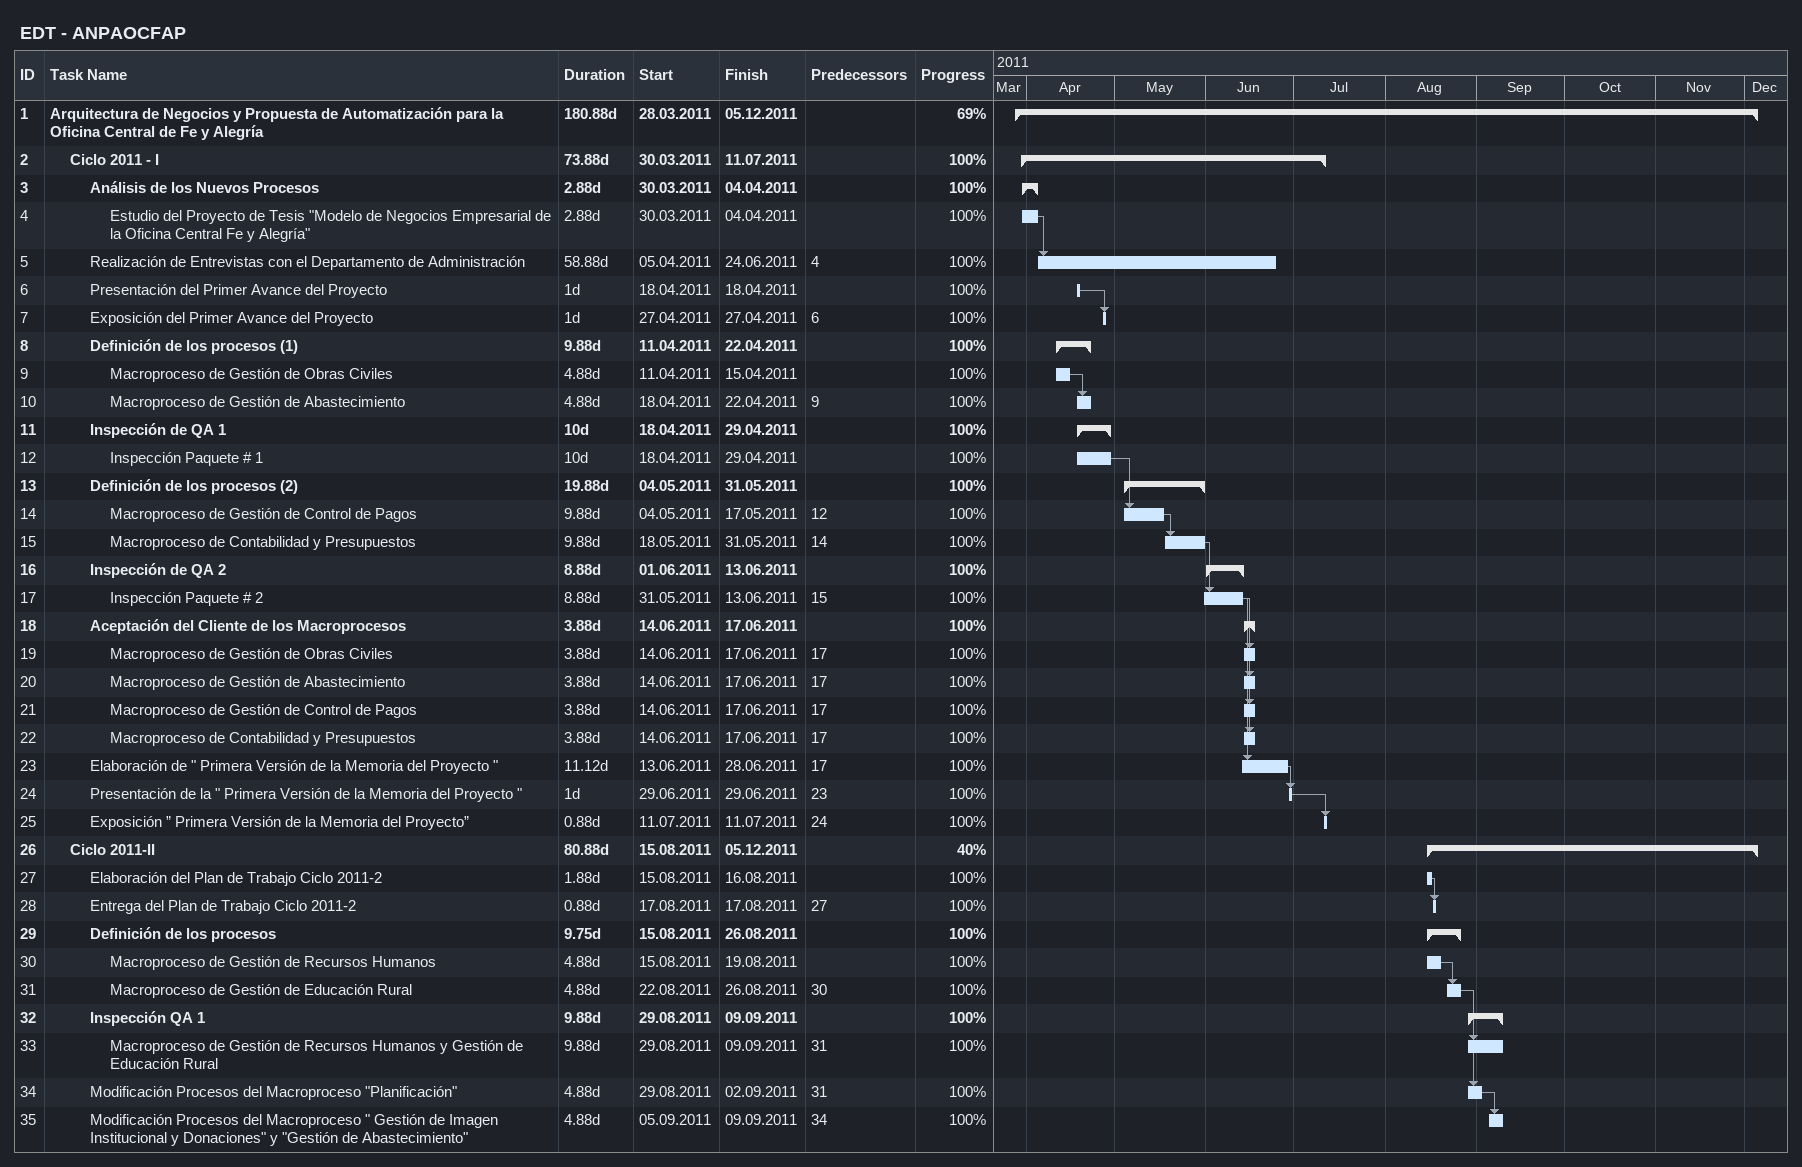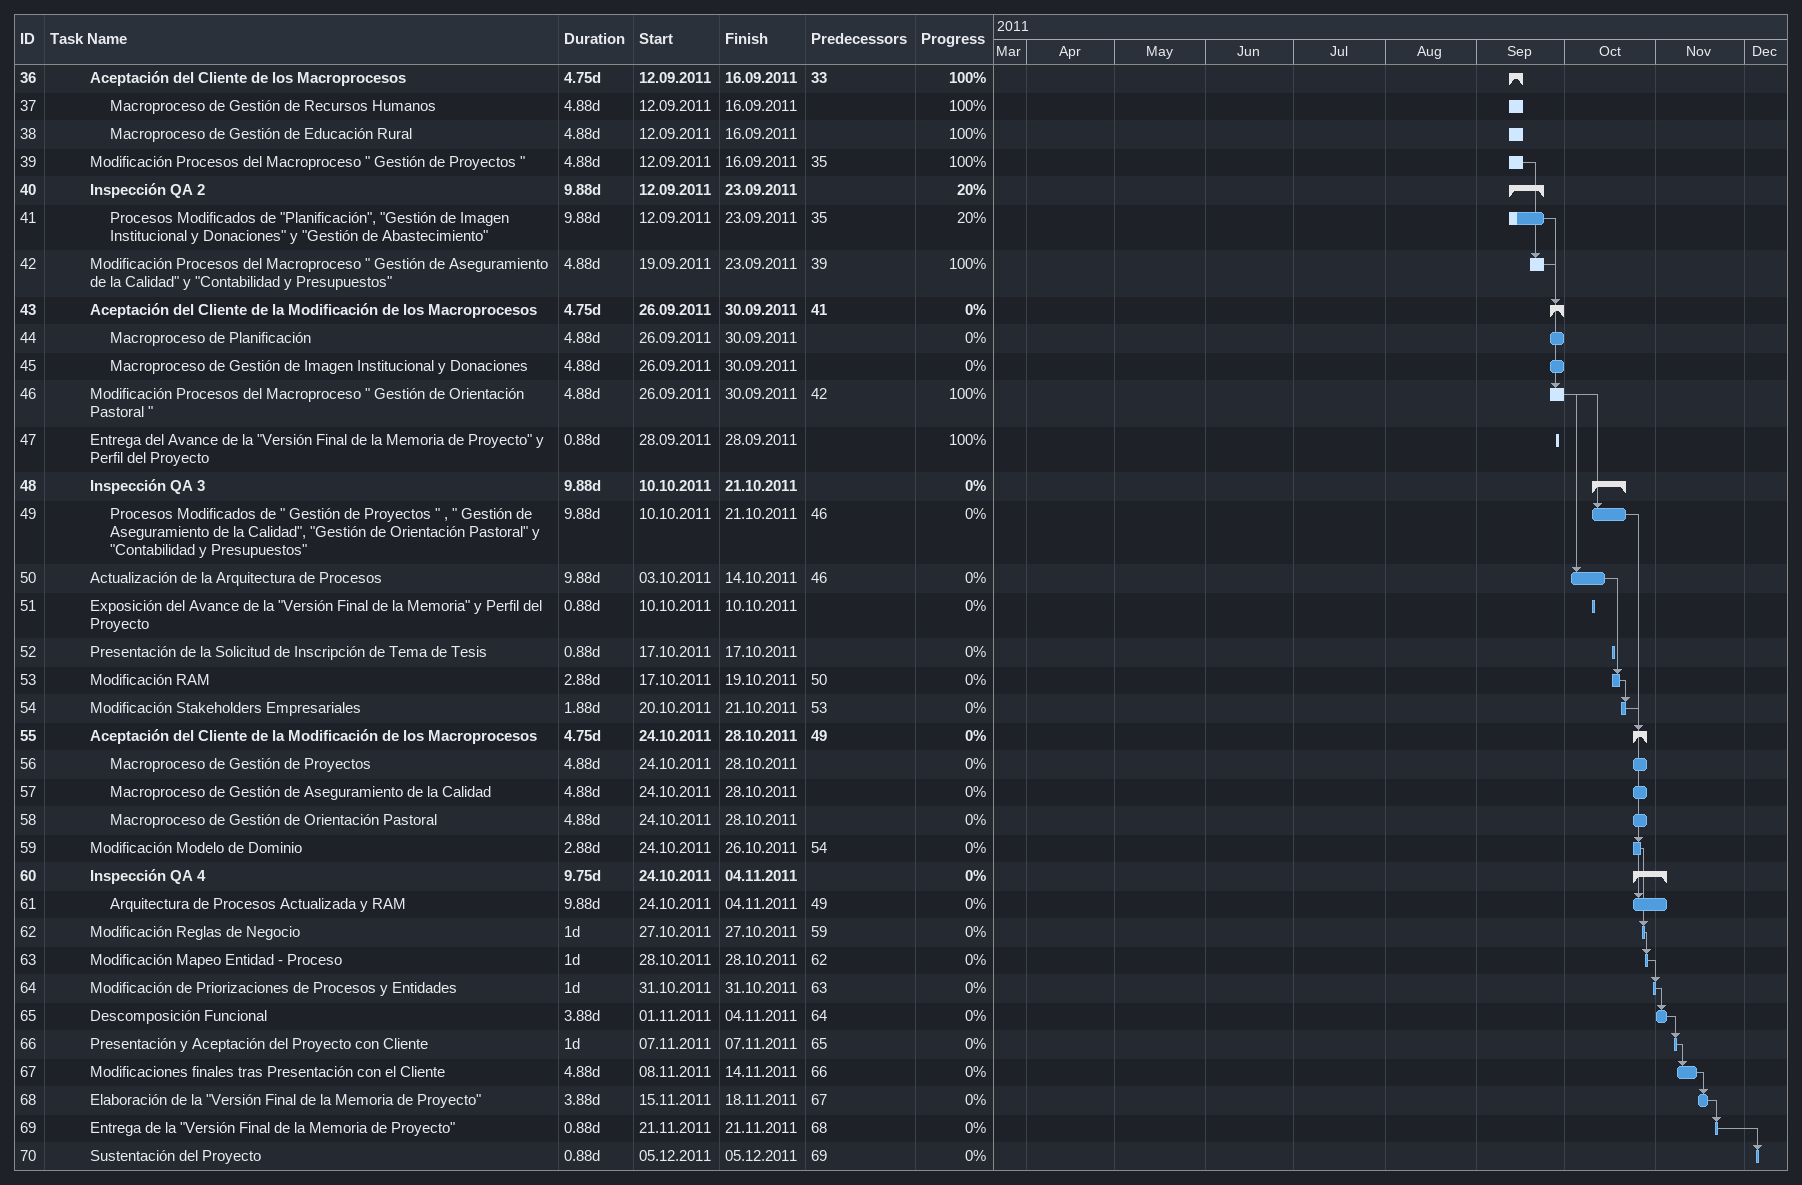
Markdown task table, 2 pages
EDT - ANPAOCFAP

| ID | Level | Task | Duration | Start | Finish | Predecessors | % complete |
|---|---|---|---|---|---|---|---|
| 1 | 1 | **Arquitectura de Negocios y Propuesta de Automatización para la Oficina Central de Fe y Alegría** | 180.88d | 2011-03-28 | 2011-12-05 |  | 69 |
| 2 | 2 | **Ciclo 2011 - I** | 73.88d | 2011-03-30 | 2011-07-11 |  | 100 |
| 3 | 3 | **Análisis de los Nuevos Procesos** | 2.88d | 2011-03-30 | 2011-04-04 |  | 100 |
| 4 | 4 | Estudio del Proyecto de Tesis "Modelo de Negocios Empresarial de la Oficina Central Fe y Alegría" | 2.88d | 2011-03-30 | 2011-04-04 |  | 100 |
| 5 | 3 | Realización de Entrevistas con el Departamento de Administración | 58.88d | 2011-04-05 | 2011-06-24 | 4 | 100 |
| 6 | 3 | Presentación del Primer Avance del Proyecto | 1d | 2011-04-18 | 2011-04-18 |  | 100 |
| 7 | 3 | Exposición del Primer Avance del Proyecto | 1d | 2011-04-27 | 2011-04-27 | 6 | 100 |
| 8 | 3 | **Definición de los procesos (1)** | 9.88d | 2011-04-11 | 2011-04-22 |  | 100 |
| 9 | 4 | Macroproceso de Gestión de Obras Civiles | 4.88d | 2011-04-11 | 2011-04-15 |  | 100 |
| 10 | 4 | Macroproceso de Gestión de Abastecimiento | 4.88d | 2011-04-18 | 2011-04-22 | 9 | 100 |
| 11 | 3 | **Inspección de QA 1** | 10d | 2011-04-18 | 2011-04-29 |  | 100 |
| 12 | 4 | Inspección Paquete # 1 | 10d | 2011-04-18 | 2011-04-29 |  | 100 |
| 13 | 3 | **Definición de los procesos (2)** | 19.88d | 2011-05-04 | 2011-05-31 |  | 100 |
| 14 | 4 | Macroproceso de Gestión de Control de Pagos | 9.88d | 2011-05-04 | 2011-05-17 | 12 | 100 |
| 15 | 4 | Macroproceso de Contabilidad y Presupuestos | 9.88d | 2011-05-18 | 2011-05-31 | 14 | 100 |
| 16 | 3 | **Inspección de QA 2** | 8.88d | 2011-06-01 | 2011-06-13 |  | 100 |
| 17 | 4 | Inspección Paquete # 2 | 8.88d | 2011-05-31 | 2011-06-13 | 15 | 100 |
| 18 | 3 | **Aceptación del Cliente de los Macroprocesos** | 3.88d | 2011-06-14 | 2011-06-17 |  | 100 |
| 19 | 4 | Macroproceso de Gestión de Obras Civiles | 3.88d | 2011-06-14 | 2011-06-17 | 17 | 100 |
| 20 | 4 | Macroproceso de Gestión de Abastecimiento | 3.88d | 2011-06-14 | 2011-06-17 | 17 | 100 |
| 21 | 4 | Macroproceso de Gestión de Control de Pagos | 3.88d | 2011-06-14 | 2011-06-17 | 17 | 100 |
| 22 | 4 | Macroproceso de Contabilidad y Presupuestos | 3.88d | 2011-06-14 | 2011-06-17 | 17 | 100 |
| 23 | 3 | Elaboración de " Primera Versión de la Memoria del Proyecto " | 11.12d | 2011-06-13 | 2011-06-28 | 17 | 100 |
| 24 | 3 | Presentación de la " Primera Versión de la Memoria del Proyecto " | 1d | 2011-06-29 | 2011-06-29 | 23 | 100 |
| 25 | 3 | Exposición ” Primera Versión de la Memoria del Proyecto” | 0.88d | 2011-07-11 | 2011-07-11 | 24 | 100 |
| 26 | 2 | **Ciclo 2011-II** | 80.88d | 2011-08-15 | 2011-12-05 |  | 40 |
| 27 | 3 | Elaboración del Plan de Trabajo Ciclo 2011-2 | 1.88d | 2011-08-15 | 2011-08-16 |  | 100 |
| 28 | 3 | Entrega del Plan de Trabajo Ciclo 2011-2 | 0.88d | 2011-08-17 | 2011-08-17 | 27 | 100 |
| 29 | 3 | **Definición de los procesos** | 9.75d | 2011-08-15 | 2011-08-26 |  | 100 |
| 30 | 4 | Macroproceso de Gestión de Recursos Humanos | 4.88d | 2011-08-15 | 2011-08-19 |  | 100 |
| 31 | 4 | Macroproceso de Gestión de Educación Rural | 4.88d | 2011-08-22 | 2011-08-26 | 30 | 100 |
| 32 | 3 | **Inspección QA 1** | 9.88d | 2011-08-29 | 2011-09-09 |  | 100 |
| 33 | 4 | Macroproceso de Gestión de Recursos Humanos y Gestión de Educación Rural | 9.88d | 2011-08-29 | 2011-09-09 | 31 | 100 |
| 34 | 3 | Modificación Procesos del Macroproceso "Planificación" | 4.88d | 2011-08-29 | 2011-09-02 | 31 | 100 |
| 35 | 3 | Modificación Procesos del Macroproceso " Gestión de Imagen Institucional y Donaciones" y "Gestión de Abastecimiento" | 4.88d | 2011-09-05 | 2011-09-09 | 34 | 100 |
| 36 | 3 | **Aceptación del Cliente de los Macroprocesos** | 4.75d | 2011-09-12 | 2011-09-16 | 33 | 100 |
| 37 | 4 | Macroproceso de Gestión de Recursos Humanos | 4.88d | 2011-09-12 | 2011-09-16 |  | 100 |
| 38 | 4 | Macroproceso de Gestión de Educación Rural | 4.88d | 2011-09-12 | 2011-09-16 |  | 100 |
| 39 | 3 | Modificación Procesos del Macroproceso " Gestión de Proyectos " | 4.88d | 2011-09-12 | 2011-09-16 | 35 | 100 |
| 40 | 3 | **Inspección QA 2** | 9.88d | 2011-09-12 | 2011-09-23 |  | 20 |
| 41 | 4 | Procesos Modificados de "Planificación", "Gestión de Imagen Institucional y Donaciones" y "Gestión de Abastecimiento" | 9.88d | 2011-09-12 | 2011-09-23 | 35 | 20 |
| 42 | 3 | Modificación Procesos del Macroproceso " Gestión de Aseguramiento de la Calidad" y "Contabilidad y Presupuestos" | 4.88d | 2011-09-19 | 2011-09-23 | 39 | 100 |
| 43 | 3 | **Aceptación del Cliente de la Modificación de los Macroprocesos** | 4.75d | 2011-09-26 | 2011-09-30 | 41 | 0 |
| 44 | 4 | Macroproceso de Planificación | 4.88d | 2011-09-26 | 2011-09-30 |  | 0 |
| 45 | 4 | Macroproceso de Gestión de Imagen Institucional y Donaciones | 4.88d | 2011-09-26 | 2011-09-30 |  | 0 |
| 46 | 3 | Modificación Procesos del Macroproceso " Gestión de Orientación Pastoral " | 4.88d | 2011-09-26 | 2011-09-30 | 42 | 100 |
| 47 | 3 | Entrega del Avance de la "Versión Final de la Memoria de Proyecto" y Perfil del Proyecto | 0.88d | 2011-09-28 | 2011-09-28 |  | 100 |
| 48 | 3 | **Inspección QA 3** | 9.88d | 2011-10-10 | 2011-10-21 |  | 0 |
| 49 | 4 | Procesos Modificados de " Gestión de Proyectos " , " Gestión de Aseguramiento de la Calidad", "Gestión de Orientación Pastoral" y "Contabilidad y Presupuestos" | 9.88d | 2011-10-10 | 2011-10-21 | 46 | 0 |
| 50 | 3 | Actualización de la Arquitectura de Procesos | 9.88d | 2011-10-03 | 2011-10-14 | 46 | 0 |
| 51 | 3 | Exposición del Avance de la "Versión Final de la Memoria" y Perfil del Proyecto | 0.88d | 2011-10-10 | 2011-10-10 |  | 0 |
| 52 | 3 | Presentación de la Solicitud de Inscripción de Tema de Tesis | 0.88d | 2011-10-17 | 2011-10-17 |  | 0 |
| 53 | 3 | Modificación RAM | 2.88d | 2011-10-17 | 2011-10-19 | 50 | 0 |
| 54 | 3 | Modificación Stakeholders Empresariales | 1.88d | 2011-10-20 | 2011-10-21 | 53 | 0 |
| 55 | 3 | **Aceptación del Cliente de la Modificación de los Macroprocesos** | 4.75d | 2011-10-24 | 2011-10-28 | 49 | 0 |
| 56 | 4 | Macroproceso de Gestión de Proyectos | 4.88d | 2011-10-24 | 2011-10-28 |  | 0 |
| 57 | 4 | Macroproceso de Gestión de Aseguramiento de la Calidad | 4.88d | 2011-10-24 | 2011-10-28 |  | 0 |
| 58 | 4 | Macroproceso de Gestión de Orientación Pastoral | 4.88d | 2011-10-24 | 2011-10-28 |  | 0 |
| 59 | 3 | Modificación Modelo de Dominio | 2.88d | 2011-10-24 | 2011-10-26 | 54 | 0 |
| 60 | 3 | **Inspección QA 4** | 9.75d | 2011-10-24 | 2011-11-04 |  | 0 |
| 61 | 4 | Arquitectura de Procesos Actualizada y RAM | 9.88d | 2011-10-24 | 2011-11-04 | 49 | 0 |
| 62 | 3 | Modificación Reglas de Negocio | 1d | 2011-10-27 | 2011-10-27 | 59 | 0 |
| 63 | 3 | Modificación Mapeo Entidad - Proceso | 1d | 2011-10-28 | 2011-10-28 | 62 | 0 |
| 64 | 3 | Modificación de Priorizaciones de Procesos y Entidades | 1d | 2011-10-31 | 2011-10-31 | 63 | 0 |
| 65 | 3 | Descomposición Funcional | 3.88d | 2011-11-01 | 2011-11-04 | 64 | 0 |
| 66 | 3 | Presentación y Aceptación del Proyecto con Cliente | 1d | 2011-11-07 | 2011-11-07 | 65 | 0 |
| 67 | 3 | Modificaciones finales tras Presentación con el Cliente | 4.88d | 2011-11-08 | 2011-11-14 | 66 | 0 |
| 68 | 3 | Elaboración de la "Versión Final de la Memoria de Proyecto" | 3.88d | 2011-11-15 | 2011-11-18 | 67 | 0 |
| 69 | 3 | Entrega de la "Versión Final de la Memoria de Proyecto" | 0.88d | 2011-11-21 | 2011-11-21 | 68 | 0 |
| 70 | 3 | Sustentación del Proyecto | 0.88d | 2011-12-05 | 2011-12-05 | 69 | 0 |
